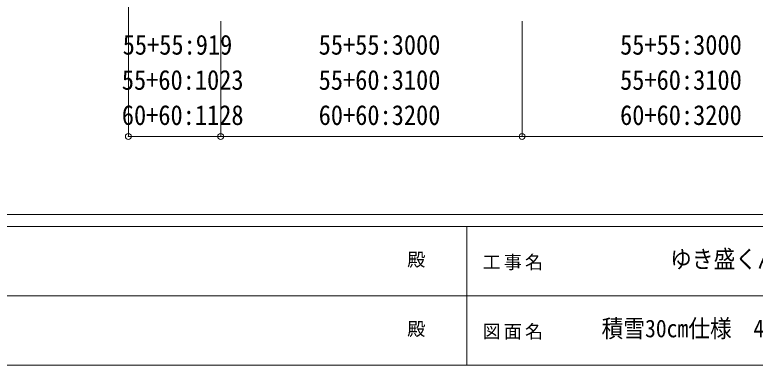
# Model space of a CAD drawing. Units: millimetres at full size, sheet at 1:60; details may follow other scales. Extents: x -16864 to 16864, y -11640 to 11640.
# Drawn here: x -5396 to 1974, y -11640 to -8152 of the extents above; entities that cross this region are included whole.
import ezdxf
from ezdxf.enums import TextEntityAlignment as Align

# ---------------------------------------------------------------- set-up
doc = ezdxf.new("R2010")
doc.units = ezdxf.units.MM
doc.header["$LTSCALE"] = 60
doc.header["$PDMODE"] = 32
doc.header["$PDSIZE"] = 60
doc.layers.add('0-8_TABLE1', color=6, linetype='Continuous', lineweight=9)
doc.layers.add('F-0', color=7, linetype='Continuous', lineweight=9)
doc.styles.add('ＭＳ ゴシック', font='')
doc.styles.get('ＭＳ ゴシック').set_extended_font_data('MS Gothic')

msp = doc.modelspace()

# ---------------------------------------------------------------- linework, layer by layer
at = {"layer": '0-8_TABLE1'}
for p, q in [((-4264.66, -9363.24), (-4264.66, -7713.24)), ((-3346.14, -9363.24), (-3346.14, -8215.24)), ((-346.14, -9363.24), (-346.14, -8215.24))]:
    msp.add_line(p, q, dxfattribs=at)
msp.add_lwpolyline([(6574.26, -9363.24), (5653.86, -9363.24), (2653.86, -9363.24), (-346.14, -9363.24), (-3346.14, -9363.24), (-4264.66, -9363.24)], dxfattribs=at)
for p in [(-4264.66, -9363.24), (-3346.14, -9363.24), (-346.14, -9363.24)]:
    msp.add_point(p, dxfattribs=at)
at = {"layer": 'F-0', "color": 5, "lineweight": 5}
for p, q in [((-16864.12, -10140), (16015.88, -10140)), ((-16864.12, -10260), (10682.37, -10260)), ((-897.63, -10260), (-897.63, -11640)), ((-6897.63, -10950), (5402.37, -10950)), ((-16864.12, -11640), (16015.88, -11640))]:
    msp.add_line(p, q, dxfattribs=at)

# ---------------------------------------------------------------- texts
at = {"layer": '0-8_TABLE1', "color": 7, "style": 'ＭＳ ゴシック', "width": 0.9}
for s, p in [('55+55:919', (-4321.65, -8608.24)), ('55+55:3000', (-2371.14, -8608.24)), ('55+55:3000', (628.86, -8608.24)), ('55+60:1023', (-4330.4, -8958.24)), ('55+60:3100', (-2371.14, -8958.24)), ('55+60:3100', (628.86, -8958.24)), ('60+60:1128', (-4330.4, -9308.24)), ('60+60:3200', (-2371.14, -9308.24)), ('60+60:3200', (628.86, -9308.24))]:
    msp.add_text(s, height=197.9, dxfattribs=at).set_placement(p, align=Align.BOTTOM_LEFT)
at = {"layer": 'F-0', "style": 'ＭＳ ゴシック'}
for p in [(-1489.06, -10695), (-1489.06, -11385)]:
    msp.add_text('殿', height=132, dxfattribs=at).set_placement(p, align=Align.BOTTOM_LEFT)
at = {"layer": 'F-0', "style": 'ＭＳ ゴシック', "width": 0.9}
for s, p in [('ゆき盛くんⅢ・耐風くんⅢ Light', (1127.37, -10725)), ('積雪30cm仕様\u30004台用\u3000たて(2)連棟\u3000柱8本仕様', (444.87, -11415))]:
    msp.add_text(s, height=176, dxfattribs=at).set_placement(p, align=Align.BOTTOM_LEFT)
at = {"layer": 'F-0', "char_height": 132, "attachment_point": 7, "style": 'ＭＳ ゴシック'}
for s, insert in [('\\T1.17;工事名', (-739.42, -10695)), ('\\T1.17;図面名', (-739.42, -11385))]:
    msp.add_mtext(s, dxfattribs=dict(at, insert=insert))

doc.saveas('drawing.dxf')
